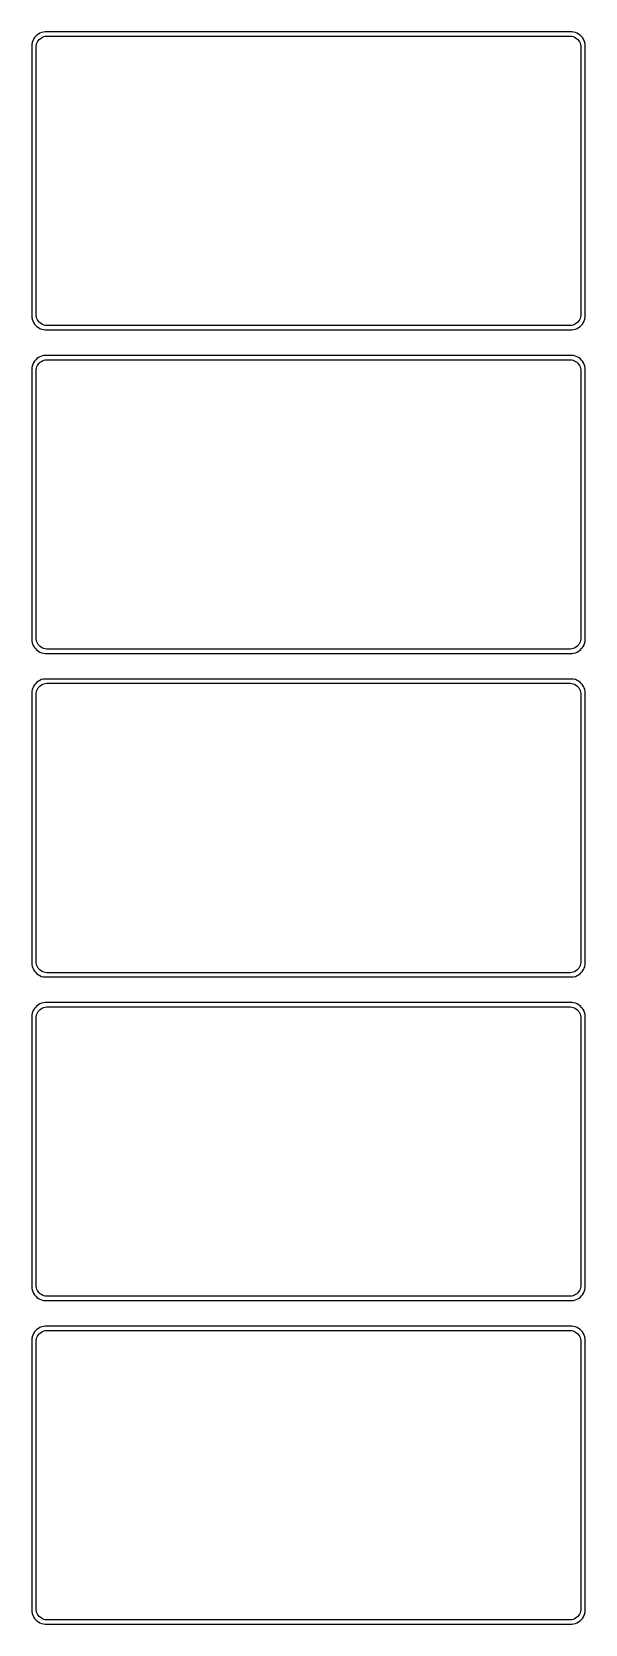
# Model space of a CAD drawing. Header units: metres. Extents: x -98 to 98, y 1088 to 2218.
# Drawn here: x -98 to 98, y 1658 to 2218 of the extents above; entities that cross this region are included whole.
import ezdxf

# ---------------------------------------------------------------- set-up
doc = ezdxf.new("R2010")
doc.units = ezdxf.units.M

msp = doc.modelspace()

# ---------------------------------------------------------------- linework, layer by layer
for p, q in [((-96.8815, 2215.91), (-97.1489, 2215.34)), ((-96.5451, 2216.44), (-96.8815, 2215.91)), ((-96.1448, 2216.92), (-96.5451, 2216.44)), ((-95.6871, 2217.35), (-96.1448, 2216.92)), ((-95.1791, 2217.72), (-95.6871, 2217.35)), ((-94.6289, 2218.02), (-95.1791, 2217.72)), ((-94.9159, 2215.74), (-94.5497, 2216.08)), ((-94.0451, 2218.26), (-94.6289, 2218.02)), ((-94.5497, 2216.08), (-94.1433, 2216.38)), ((-94.1433, 2216.38), (-93.7031, 2216.62)), ((-93.4369, 2218.41), (-94.0451, 2218.26)), ((-93.7031, 2216.62), (-93.2361, 2216.8)), ((-92.8139, 2218.49), (-93.4369, 2218.41)), ((-93.2361, 2216.8), (-92.7495, 2216.93)), ((92.8139, 2218.49), (-92.8139, 2218.49)), ((-92.7495, 2216.93), (-92.2512, 2216.99)), ((-92.2512, 2216.99), (92.2512, 2216.99)), ((92.2512, 2216.99), (92.7495, 2216.93)), ((92.7495, 2216.93), (93.2361, 2216.8)), ((93.4369, 2218.41), (92.8139, 2218.49)), ((93.2361, 2216.8), (93.7031, 2216.62)), ((94.0451, 2218.26), (93.4369, 2218.41)), ((93.7031, 2216.62), (94.1433, 2216.38)), ((94.6289, 2218.02), (94.0451, 2218.26)), ((94.1433, 2216.38), (94.5497, 2216.08)), ((94.5497, 2216.08), (94.9159, 2215.74)), ((95.1791, 2217.72), (94.6289, 2218.02)), ((95.6871, 2217.35), (95.1791, 2217.72)), ((96.1448, 2216.92), (95.6871, 2217.35)), ((96.5451, 2216.44), (96.1448, 2216.92)), ((96.8815, 2215.91), (96.5451, 2216.44)), ((97.1489, 2215.34), (96.8815, 2215.91)), ((-97.4606, 2214.13), (-97.5, 2213.5)), ((-97.5, 2213.5), (-97.5, 2118.5)), ((-97.3429, 2214.74), (-97.4606, 2214.13)), ((-97.1489, 2215.34), (-97.3429, 2214.74)), ((-96, 2213), (-95.9685, 2213.5)), ((-96, 2119), (-96, 2213)), ((-95.9685, 2213.5), (-95.8743, 2213.99)), ((-95.8743, 2213.99), (-95.7191, 2214.47)), ((-95.7191, 2214.47), (-95.5052, 2214.93)), ((-95.5052, 2214.93), (-95.2361, 2215.35)), ((-95.2361, 2215.35), (-94.9159, 2215.74)), ((94.9159, 2215.74), (95.2361, 2215.35)), ((95.2361, 2215.35), (95.5052, 2214.93)), ((95.5052, 2214.93), (95.7191, 2214.47)), ((95.7191, 2214.47), (95.8743, 2213.99)), ((95.8743, 2213.99), (95.9685, 2213.5)), ((95.9685, 2213.5), (96, 2213)), ((96, 2213), (96, 2119)), ((97.3429, 2214.74), (97.1489, 2215.34)), ((97.4606, 2214.13), (97.3429, 2214.74)), ((97.5, 2213.5), (97.4606, 2214.13)), ((97.5, 2118.5), (97.5, 2213.5)), ((-97.5, 2118.5), (-97.4606, 2117.87)), ((-97.4606, 2117.87), (-97.3429, 2117.26)), ((-97.3429, 2117.26), (-97.1489, 2116.66)), ((-97.1489, 2116.66), (-96.8815, 2116.09)), ((-96.8815, 2116.09), (-96.5451, 2115.56)), ((-96.5451, 2115.56), (-96.1448, 2115.08)), ((-96.1448, 2115.08), (-95.6871, 2114.65)), ((-95.9685, 2118.5), (-96, 2119)), ((-95.8743, 2118.01), (-95.9685, 2118.5)), ((-95.7191, 2117.53), (-95.8743, 2118.01)), ((-95.5052, 2117.07), (-95.7191, 2117.53)), ((-95.2361, 2116.65), (-95.5052, 2117.07)), ((-94.9159, 2116.26), (-95.2361, 2116.65)), ((-94.5497, 2115.92), (-94.9159, 2116.26)), ((-94.1433, 2115.62), (-94.5497, 2115.92)), ((-93.7031, 2115.38), (-94.1433, 2115.62)), ((-93.2361, 2115.2), (-93.7031, 2115.38)), ((-92.7495, 2115.07), (-93.2361, 2115.2)), ((-92.2512, 2115.01), (-92.7495, 2115.07)), ((92.2512, 2115.01), (-92.2512, 2115.01)), ((92.7495, 2115.07), (92.2512, 2115.01)), ((93.2361, 2115.2), (92.7495, 2115.07)), ((93.7031, 2115.38), (93.2361, 2115.2)), ((94.1433, 2115.62), (93.7031, 2115.38)), ((94.5497, 2115.92), (94.1433, 2115.62)), ((94.9159, 2116.26), (94.5497, 2115.92)), ((95.2361, 2116.65), (94.9159, 2116.26)), ((95.5052, 2117.07), (95.2361, 2116.65)), ((95.7191, 2117.53), (95.5052, 2117.07)), ((95.6871, 2114.65), (96.1448, 2115.08)), ((95.8743, 2118.01), (95.7191, 2117.53)), ((95.9685, 2118.5), (95.8743, 2118.01)), ((96, 2119), (95.9685, 2118.5)), ((96.1448, 2115.08), (96.5451, 2115.56)), ((96.5451, 2115.56), (96.8815, 2116.09)), ((96.8815, 2116.09), (97.1489, 2116.66)), ((97.1489, 2116.66), (97.3429, 2117.26)), ((97.3429, 2117.26), (97.4606, 2117.87)), ((97.4606, 2117.87), (97.5, 2118.5)), ((-95.6871, 2114.65), (-95.1791, 2114.28)), ((-95.1791, 2114.28), (-94.6289, 2113.98)), ((-94.6289, 2113.98), (-94.0451, 2113.74)), ((-94.0451, 2113.74), (-93.4369, 2113.59)), ((-93.4369, 2113.59), (-92.8139, 2113.51)), ((-92.8139, 2113.51), (92.8139, 2113.51)), ((92.8139, 2113.51), (93.4369, 2113.59)), ((93.4369, 2113.59), (94.0451, 2113.74)), ((94.0451, 2113.74), (94.6289, 2113.98)), ((94.6289, 2113.98), (95.1791, 2114.28)), ((95.1791, 2114.28), (95.6871, 2114.65)), ((-95.1791, 2103.72), (-95.6871, 2103.35)), ((-94.6289, 2104.02), (-95.1791, 2103.72)), ((-94.0451, 2104.26), (-94.6289, 2104.02)), ((-93.4369, 2104.41), (-94.0451, 2104.26)), ((-92.8139, 2104.49), (-93.4369, 2104.41)), ((92.8139, 2104.49), (-92.8139, 2104.49)), ((93.4369, 2104.41), (92.8139, 2104.49)), ((94.0451, 2104.26), (93.4369, 2104.41)), ((94.6289, 2104.02), (94.0451, 2104.26)), ((95.1791, 2103.72), (94.6289, 2104.02)), ((95.6871, 2103.35), (95.1791, 2103.72)), ((-97.4606, 2100.13), (-97.5, 2099.5)), ((-97.5, 2099.5), (-97.5, 2004.5)), ((-97.3429, 2100.74), (-97.4606, 2100.13)), ((-97.1489, 2101.34), (-97.3429, 2100.74)), ((-96.8815, 2101.91), (-97.1489, 2101.34)), ((-96.5451, 2102.44), (-96.8815, 2101.91)), ((-96.1448, 2102.92), (-96.5451, 2102.44)), ((-95.6871, 2103.35), (-96.1448, 2102.92)), ((-96, 2099), (-95.9685, 2099.5)), ((-96, 2005), (-96, 2099)), ((-95.9685, 2099.5), (-95.8743, 2099.99)), ((-95.8743, 2099.99), (-95.7191, 2100.47)), ((-95.7191, 2100.47), (-95.5052, 2100.93)), ((-95.5052, 2100.93), (-95.2361, 2101.35)), ((-95.2361, 2101.35), (-94.9159, 2101.74)), ((-94.9159, 2101.74), (-94.5497, 2102.08)), ((-94.5497, 2102.08), (-94.1433, 2102.38)), ((-94.1433, 2102.38), (-93.7031, 2102.62)), ((-93.7031, 2102.62), (-93.2361, 2102.8)), ((-93.2361, 2102.8), (-92.7495, 2102.93)), ((-92.7495, 2102.93), (-92.2512, 2102.99)), ((-92.2512, 2102.99), (92.2512, 2102.99)), ((92.2512, 2102.99), (92.7495, 2102.93)), ((92.7495, 2102.93), (93.2361, 2102.8)), ((93.2361, 2102.8), (93.7031, 2102.62)), ((93.7031, 2102.62), (94.1433, 2102.38)), ((94.1433, 2102.38), (94.5497, 2102.08)), ((94.5497, 2102.08), (94.9159, 2101.74)), ((94.9159, 2101.74), (95.2361, 2101.35)), ((95.2361, 2101.35), (95.5052, 2100.93)), ((95.5052, 2100.93), (95.7191, 2100.47)), ((96.1448, 2102.92), (95.6871, 2103.35)), ((95.7191, 2100.47), (95.8743, 2099.99)), ((95.8743, 2099.99), (95.9685, 2099.5)), ((95.9685, 2099.5), (96, 2099)), ((96, 2099), (96, 2005)), ((96.5451, 2102.44), (96.1448, 2102.92)), ((96.8815, 2101.91), (96.5451, 2102.44)), ((97.1489, 2101.34), (96.8815, 2101.91)), ((97.3429, 2100.74), (97.1489, 2101.34)), ((97.4606, 2100.13), (97.3429, 2100.74)), ((97.5, 2099.5), (97.4606, 2100.13)), ((97.5, 2004.5), (97.5, 2099.5)), ((-97.5, 2004.5), (-97.4606, 2003.87)), ((-97.4606, 2003.87), (-97.3429, 2003.26)), ((-97.3429, 2003.26), (-97.1489, 2002.66)), ((-95.9685, 2004.5), (-96, 2005)), ((-95.8743, 2004.01), (-95.9685, 2004.5)), ((-95.7191, 2003.53), (-95.8743, 2004.01)), ((-95.5052, 2003.07), (-95.7191, 2003.53)), ((-95.2361, 2002.65), (-95.5052, 2003.07)), ((95.5052, 2003.07), (95.2361, 2002.65)), ((95.7191, 2003.53), (95.5052, 2003.07)), ((95.8743, 2004.01), (95.7191, 2003.53)), ((95.9685, 2004.5), (95.8743, 2004.01)), ((96, 2005), (95.9685, 2004.5)), ((97.1489, 2002.66), (97.3429, 2003.26)), ((97.3429, 2003.26), (97.4606, 2003.87)), ((97.4606, 2003.87), (97.5, 2004.5)), ((-97.1489, 2002.66), (-96.8815, 2002.09)), ((-96.8815, 2002.09), (-96.5451, 2001.56)), ((-96.5451, 2001.56), (-96.1448, 2001.08)), ((-96.1448, 2001.08), (-95.6871, 2000.65)), ((-95.6871, 2000.65), (-95.1791, 2000.28)), ((-94.9159, 2002.26), (-95.2361, 2002.65)), ((-95.1791, 2000.28), (-94.6289, 1999.98)), ((-94.5497, 2001.92), (-94.9159, 2002.26)), ((-94.6289, 1999.98), (-94.0451, 1999.74)), ((-94.1433, 2001.62), (-94.5497, 2001.92)), ((-93.7031, 2001.38), (-94.1433, 2001.62)), ((-94.0451, 1999.74), (-93.4369, 1999.59)), ((-93.2361, 2001.2), (-93.7031, 2001.38)), ((-93.4369, 1999.59), (-92.8139, 1999.51)), ((-92.7495, 2001.07), (-93.2361, 2001.2)), ((-92.8139, 1999.51), (92.8139, 1999.51)), ((-92.2512, 2001.01), (-92.7495, 2001.07)), ((92.2512, 2001.01), (-92.2512, 2001.01)), ((92.7495, 2001.07), (92.2512, 2001.01)), ((93.2361, 2001.2), (92.7495, 2001.07)), ((92.8139, 1999.51), (93.4369, 1999.59)), ((93.7031, 2001.38), (93.2361, 2001.2)), ((93.4369, 1999.59), (94.0451, 1999.74)), ((94.1433, 2001.62), (93.7031, 2001.38)), ((94.0451, 1999.74), (94.6289, 1999.98)), ((94.5497, 2001.92), (94.1433, 2001.62)), ((94.9159, 2002.26), (94.5497, 2001.92)), ((94.6289, 1999.98), (95.1791, 2000.28)), ((95.2361, 2002.65), (94.9159, 2002.26)), ((95.1791, 2000.28), (95.6871, 2000.65)), ((95.6871, 2000.65), (96.1448, 2001.08)), ((96.1448, 2001.08), (96.5451, 2001.56)), ((96.5451, 2001.56), (96.8815, 2002.09)), ((96.8815, 2002.09), (97.1489, 2002.66)), ((-97.4606, 1986.13), (-97.5, 1985.5)), ((-97.3429, 1986.74), (-97.4606, 1986.13)), ((-97.1489, 1987.34), (-97.3429, 1986.74)), ((-96.8815, 1987.91), (-97.1489, 1987.34)), ((-96.5451, 1988.44), (-96.8815, 1987.91)), ((-96.1448, 1988.92), (-96.5451, 1988.44)), ((-95.6871, 1989.35), (-96.1448, 1988.92)), ((-95.9685, 1985.5), (-95.8743, 1985.99)), ((-95.8743, 1985.99), (-95.7191, 1986.47)), ((-95.7191, 1986.47), (-95.5052, 1986.93)), ((-95.1791, 1989.72), (-95.6871, 1989.35)), ((-95.5052, 1986.93), (-95.2361, 1987.35)), ((-95.2361, 1987.35), (-94.9159, 1987.74)), ((-94.6289, 1990.02), (-95.1791, 1989.72)), ((-94.9159, 1987.74), (-94.5497, 1988.08)), ((-94.0451, 1990.26), (-94.6289, 1990.02)), ((-94.5497, 1988.08), (-94.1433, 1988.38)), ((-94.1433, 1988.38), (-93.7031, 1988.62)), ((-93.4369, 1990.41), (-94.0451, 1990.26)), ((-93.7031, 1988.62), (-93.2361, 1988.8)), ((-92.8139, 1990.49), (-93.4369, 1990.41)), ((-93.2361, 1988.8), (-92.7495, 1988.93)), ((92.8139, 1990.49), (-92.8139, 1990.49)), ((-92.7495, 1988.93), (-92.2512, 1988.99)), ((-92.2512, 1988.99), (92.2512, 1988.99)), ((92.2512, 1988.99), (92.7495, 1988.93)), ((92.7495, 1988.93), (93.2361, 1988.8)), ((93.4369, 1990.41), (92.8139, 1990.49)), ((93.2361, 1988.8), (93.7031, 1988.62)), ((94.0451, 1990.26), (93.4369, 1990.41)), ((93.7031, 1988.62), (94.1433, 1988.38)), ((94.6289, 1990.02), (94.0451, 1990.26)), ((94.1433, 1988.38), (94.5497, 1988.08)), ((94.5497, 1988.08), (94.9159, 1987.74)), ((95.1791, 1989.72), (94.6289, 1990.02)), ((94.9159, 1987.74), (95.2361, 1987.35)), ((95.6871, 1989.35), (95.1791, 1989.72)), ((95.2361, 1987.35), (95.5052, 1986.93)), ((95.5052, 1986.93), (95.7191, 1986.47)), ((96.1448, 1988.92), (95.6871, 1989.35)), ((95.7191, 1986.47), (95.8743, 1985.99)), ((95.8743, 1985.99), (95.9685, 1985.5)), ((96.5451, 1988.44), (96.1448, 1988.92)), ((96.8815, 1987.91), (96.5451, 1988.44)), ((97.1489, 1987.34), (96.8815, 1987.91)), ((97.3429, 1986.74), (97.1489, 1987.34)), ((97.4606, 1986.13), (97.3429, 1986.74)), ((97.5, 1985.5), (97.4606, 1986.13)), ((-97.5, 1985.5), (-97.5, 1890.5)), ((-96, 1985), (-95.9685, 1985.5)), ((-96, 1891), (-96, 1985)), ((95.9685, 1985.5), (96, 1985)), ((96, 1985), (96, 1891)), ((97.5, 1890.5), (97.5, 1985.5)), ((-95.9685, 1890.5), (-96, 1891)), ((96, 1891), (95.9685, 1890.5)), ((-97.5, 1890.5), (-97.4606, 1889.87)), ((-97.4606, 1889.87), (-97.3429, 1889.26)), ((-97.3429, 1889.26), (-97.1489, 1888.66)), ((-97.1489, 1888.66), (-96.8815, 1888.09)), ((-96.8815, 1888.09), (-96.5451, 1887.56)), ((-96.5451, 1887.56), (-96.1448, 1887.08)), ((-96.1448, 1887.08), (-95.6871, 1886.65)), ((-95.8743, 1890.01), (-95.9685, 1890.5)), ((-95.7191, 1889.53), (-95.8743, 1890.01)), ((-95.5052, 1889.07), (-95.7191, 1889.53)), ((-95.6871, 1886.65), (-95.1791, 1886.28)), ((-95.2361, 1888.65), (-95.5052, 1889.07)), ((-94.9159, 1888.26), (-95.2361, 1888.65)), ((-95.1791, 1886.28), (-94.6289, 1885.98)), ((-94.5497, 1887.92), (-94.9159, 1888.26)), ((-94.6289, 1885.98), (-94.0451, 1885.74)), ((-94.1433, 1887.62), (-94.5497, 1887.92)), ((-93.7031, 1887.38), (-94.1433, 1887.62)), ((-94.0451, 1885.74), (-93.4369, 1885.59)), ((-93.2361, 1887.2), (-93.7031, 1887.38)), ((-93.4369, 1885.59), (-92.8139, 1885.51)), ((-92.7495, 1887.07), (-93.2361, 1887.2)), ((-92.8139, 1885.51), (92.8139, 1885.51)), ((-92.2512, 1887.01), (-92.7495, 1887.07)), ((92.2512, 1887.01), (-92.2512, 1887.01)), ((92.7495, 1887.07), (92.2512, 1887.01)), ((93.2361, 1887.2), (92.7495, 1887.07)), ((92.8139, 1885.51), (93.4369, 1885.59)), ((93.7031, 1887.38), (93.2361, 1887.2)), ((93.4369, 1885.59), (94.0451, 1885.74)), ((94.1433, 1887.62), (93.7031, 1887.38)), ((94.0451, 1885.74), (94.6289, 1885.98)), ((94.5497, 1887.92), (94.1433, 1887.62)), ((94.9159, 1888.26), (94.5497, 1887.92)), ((94.6289, 1885.98), (95.1791, 1886.28)), ((95.2361, 1888.65), (94.9159, 1888.26)), ((95.1791, 1886.28), (95.6871, 1886.65)), ((95.5052, 1889.07), (95.2361, 1888.65)), ((95.7191, 1889.53), (95.5052, 1889.07)), ((95.6871, 1886.65), (96.1448, 1887.08)), ((95.8743, 1890.01), (95.7191, 1889.53)), ((95.9685, 1890.5), (95.8743, 1890.01)), ((96.1448, 1887.08), (96.5451, 1887.56)), ((96.5451, 1887.56), (96.8815, 1888.09)), ((96.8815, 1888.09), (97.1489, 1888.66)), ((97.1489, 1888.66), (97.3429, 1889.26)), ((97.3429, 1889.26), (97.4606, 1889.87)), ((97.4606, 1889.87), (97.5, 1890.5)), ((-96.8815, 1873.91), (-97.1489, 1873.34)), ((-96.5451, 1874.44), (-96.8815, 1873.91)), ((-96.1448, 1874.92), (-96.5451, 1874.44)), ((-95.6871, 1875.35), (-96.1448, 1874.92)), ((-95.1791, 1875.72), (-95.6871, 1875.35)), ((-95.2361, 1873.35), (-94.9159, 1873.74)), ((-94.6289, 1876.02), (-95.1791, 1875.72)), ((-94.9159, 1873.74), (-94.5497, 1874.08)), ((-94.0451, 1876.26), (-94.6289, 1876.02)), ((-94.5497, 1874.08), (-94.1433, 1874.38)), ((-94.1433, 1874.38), (-93.7031, 1874.62)), ((-93.4369, 1876.41), (-94.0451, 1876.26)), ((-93.7031, 1874.62), (-93.2361, 1874.8)), ((-92.8139, 1876.49), (-93.4369, 1876.41)), ((-93.2361, 1874.8), (-92.7495, 1874.93)), ((92.8139, 1876.49), (-92.8139, 1876.49)), ((-92.7495, 1874.93), (-92.2512, 1874.99)), ((-92.2512, 1874.99), (92.2512, 1874.99)), ((92.2512, 1874.99), (92.7495, 1874.93)), ((92.7495, 1874.93), (93.2361, 1874.8)), ((93.4369, 1876.41), (92.8139, 1876.49)), ((93.2361, 1874.8), (93.7031, 1874.62)), ((94.0451, 1876.26), (93.4369, 1876.41)), ((93.7031, 1874.62), (94.1433, 1874.38)), ((94.6289, 1876.02), (94.0451, 1876.26)), ((94.1433, 1874.38), (94.5497, 1874.08)), ((94.5497, 1874.08), (94.9159, 1873.74)), ((95.1791, 1875.72), (94.6289, 1876.02)), ((94.9159, 1873.74), (95.2361, 1873.35)), ((95.6871, 1875.35), (95.1791, 1875.72)), ((96.1448, 1874.92), (95.6871, 1875.35)), ((96.5451, 1874.44), (96.1448, 1874.92)), ((96.8815, 1873.91), (96.5451, 1874.44)), ((97.1489, 1873.34), (96.8815, 1873.91)), ((-97.4606, 1872.13), (-97.5, 1871.5)), ((-97.5, 1871.5), (-97.5, 1776.5)), ((-97.3429, 1872.74), (-97.4606, 1872.13)), ((-97.1489, 1873.34), (-97.3429, 1872.74)), ((-96, 1871), (-95.9685, 1871.5)), ((-96, 1777), (-96, 1871)), ((-95.9685, 1871.5), (-95.8743, 1871.99)), ((-95.8743, 1871.99), (-95.7191, 1872.47)), ((-95.7191, 1872.47), (-95.5052, 1872.93)), ((-95.5052, 1872.93), (-95.2361, 1873.35)), ((95.2361, 1873.35), (95.5052, 1872.93)), ((95.5052, 1872.93), (95.7191, 1872.47)), ((95.7191, 1872.47), (95.8743, 1871.99)), ((95.8743, 1871.99), (95.9685, 1871.5)), ((95.9685, 1871.5), (96, 1871)), ((96, 1871), (96, 1777)), ((97.3429, 1872.74), (97.1489, 1873.34)), ((97.4606, 1872.13), (97.3429, 1872.74)), ((97.5, 1871.5), (97.4606, 1872.13)), ((97.5, 1776.5), (97.5, 1871.5)), ((-97.5, 1776.5), (-97.4606, 1775.87)), ((-97.4606, 1775.87), (-97.3429, 1775.26)), ((-97.3429, 1775.26), (-97.1489, 1774.66)), ((-97.1489, 1774.66), (-96.8815, 1774.09)), ((-96.8815, 1774.09), (-96.5451, 1773.56)), ((-96.5451, 1773.56), (-96.1448, 1773.08)), ((-96.1448, 1773.08), (-95.6871, 1772.65)), ((-95.9685, 1776.5), (-96, 1777)), ((-95.8743, 1776.01), (-95.9685, 1776.5)), ((-95.7191, 1775.53), (-95.8743, 1776.01)), ((-95.5052, 1775.07), (-95.7191, 1775.53)), ((-95.2361, 1774.65), (-95.5052, 1775.07)), ((-94.9159, 1774.26), (-95.2361, 1774.65)), ((-94.5497, 1773.92), (-94.9159, 1774.26)), ((-94.1433, 1773.62), (-94.5497, 1773.92)), ((-93.7031, 1773.38), (-94.1433, 1773.62)), ((-93.2361, 1773.2), (-93.7031, 1773.38)), ((-92.7495, 1773.07), (-93.2361, 1773.2)), ((-92.2512, 1773.01), (-92.7495, 1773.07)), ((92.2512, 1773.01), (-92.2512, 1773.01)), ((92.7495, 1773.07), (92.2512, 1773.01)), ((93.2361, 1773.2), (92.7495, 1773.07)), ((93.7031, 1773.38), (93.2361, 1773.2)), ((94.1433, 1773.62), (93.7031, 1773.38)), ((94.5497, 1773.92), (94.1433, 1773.62)), ((94.9159, 1774.26), (94.5497, 1773.92)), ((95.2361, 1774.65), (94.9159, 1774.26)), ((95.5052, 1775.07), (95.2361, 1774.65)), ((95.7191, 1775.53), (95.5052, 1775.07)), ((95.6871, 1772.65), (96.1448, 1773.08)), ((95.8743, 1776.01), (95.7191, 1775.53)), ((95.9685, 1776.5), (95.8743, 1776.01)), ((96, 1777), (95.9685, 1776.5)), ((96.1448, 1773.08), (96.5451, 1773.56)), ((96.5451, 1773.56), (96.8815, 1774.09)), ((96.8815, 1774.09), (97.1489, 1774.66)), ((97.1489, 1774.66), (97.3429, 1775.26)), ((97.3429, 1775.26), (97.4606, 1775.87)), ((97.4606, 1775.87), (97.5, 1776.5)), ((-95.6871, 1772.65), (-95.1791, 1772.28)), ((-95.1791, 1772.28), (-94.6289, 1771.98)), ((-94.6289, 1771.98), (-94.0451, 1771.74)), ((-94.0451, 1771.74), (-93.4369, 1771.59)), ((-93.4369, 1771.59), (-92.8139, 1771.51)), ((-92.8139, 1771.51), (92.8139, 1771.51)), ((92.8139, 1771.51), (93.4369, 1771.59)), ((93.4369, 1771.59), (94.0451, 1771.74)), ((94.0451, 1771.74), (94.6289, 1771.98)), ((94.6289, 1771.98), (95.1791, 1772.28)), ((95.1791, 1772.28), (95.6871, 1772.65)), ((-95.1791, 1761.72), (-95.6871, 1761.35)), ((-94.6289, 1762.02), (-95.1791, 1761.72)), ((-94.0451, 1762.26), (-94.6289, 1762.02)), ((-93.4369, 1762.41), (-94.0451, 1762.26)), ((-92.8139, 1762.49), (-93.4369, 1762.41)), ((92.8139, 1762.49), (-92.8139, 1762.49)), ((93.4369, 1762.41), (92.8139, 1762.49)), ((94.0451, 1762.26), (93.4369, 1762.41)), ((94.6289, 1762.02), (94.0451, 1762.26)), ((95.1791, 1761.72), (94.6289, 1762.02)), ((95.6871, 1761.35), (95.1791, 1761.72)), ((-97.4606, 1758.13), (-97.5, 1757.5)), ((-97.5, 1757.5), (-97.5, 1662.5)), ((-97.3429, 1758.74), (-97.4606, 1758.13)), ((-97.1489, 1759.34), (-97.3429, 1758.74)), ((-96.8815, 1759.91), (-97.1489, 1759.34)), ((-96.5451, 1760.44), (-96.8815, 1759.91)), ((-96.1448, 1760.92), (-96.5451, 1760.44)), ((-95.6871, 1761.35), (-96.1448, 1760.92)), ((-96, 1757), (-95.9685, 1757.5)), ((-96, 1663), (-96, 1757)), ((-95.9685, 1757.5), (-95.8743, 1757.99)), ((-95.8743, 1757.99), (-95.7191, 1758.47)), ((-95.7191, 1758.47), (-95.5052, 1758.93)), ((-95.5052, 1758.93), (-95.2361, 1759.35)), ((-95.2361, 1759.35), (-94.9159, 1759.74)), ((-94.9159, 1759.74), (-94.5497, 1760.08)), ((-94.5497, 1760.08), (-94.1433, 1760.38)), ((-94.1433, 1760.38), (-93.7031, 1760.62)), ((-93.7031, 1760.62), (-93.2361, 1760.8)), ((-93.2361, 1760.8), (-92.7495, 1760.93)), ((-92.7495, 1760.93), (-92.2512, 1760.99)), ((-92.2512, 1760.99), (92.2512, 1760.99)), ((92.2512, 1760.99), (92.7495, 1760.93)), ((92.7495, 1760.93), (93.2361, 1760.8)), ((93.2361, 1760.8), (93.7031, 1760.62)), ((93.7031, 1760.62), (94.1433, 1760.38)), ((94.1433, 1760.38), (94.5497, 1760.08)), ((94.5497, 1760.08), (94.9159, 1759.74)), ((94.9159, 1759.74), (95.2361, 1759.35)), ((95.2361, 1759.35), (95.5052, 1758.93)), ((95.5052, 1758.93), (95.7191, 1758.47)), ((96.1448, 1760.92), (95.6871, 1761.35)), ((95.7191, 1758.47), (95.8743, 1757.99)), ((95.8743, 1757.99), (95.9685, 1757.5)), ((95.9685, 1757.5), (96, 1757)), ((96, 1757), (96, 1663)), ((96.5451, 1760.44), (96.1448, 1760.92)), ((96.8815, 1759.91), (96.5451, 1760.44)), ((97.1489, 1759.34), (96.8815, 1759.91)), ((97.3429, 1758.74), (97.1489, 1759.34)), ((97.4606, 1758.13), (97.3429, 1758.74)), ((97.5, 1757.5), (97.4606, 1758.13)), ((97.5, 1662.5), (97.5, 1757.5)), ((-97.5, 1662.5), (-97.4606, 1661.87)), ((-97.4606, 1661.87), (-97.3429, 1661.26)), ((-97.3429, 1661.26), (-97.1489, 1660.66)), ((-97.1489, 1660.66), (-96.8815, 1660.09)), ((-95.9685, 1662.5), (-96, 1663)), ((-95.8743, 1662.01), (-95.9685, 1662.5)), ((-95.7191, 1661.53), (-95.8743, 1662.01)), ((-95.5052, 1661.07), (-95.7191, 1661.53)), ((-95.2361, 1660.65), (-95.5052, 1661.07)), ((-94.9159, 1660.26), (-95.2361, 1660.65)), ((95.2361, 1660.65), (94.9159, 1660.26)), ((95.5052, 1661.07), (95.2361, 1660.65)), ((95.7191, 1661.53), (95.5052, 1661.07)), ((95.8743, 1662.01), (95.7191, 1661.53)), ((95.9685, 1662.5), (95.8743, 1662.01)), ((96, 1663), (95.9685, 1662.5)), ((96.8815, 1660.09), (97.1489, 1660.66)), ((97.1489, 1660.66), (97.3429, 1661.26)), ((97.3429, 1661.26), (97.4606, 1661.87)), ((97.4606, 1661.87), (97.5, 1662.5)), ((-96.8815, 1660.09), (-96.5451, 1659.56)), ((-96.5451, 1659.56), (-96.1448, 1659.08)), ((-96.1448, 1659.08), (-95.6871, 1658.65)), ((-95.6871, 1658.65), (-95.1791, 1658.28)), ((-95.1791, 1658.28), (-94.6289, 1657.98)), ((-94.5497, 1659.92), (-94.9159, 1660.26)), ((-94.6289, 1657.98), (-94.0451, 1657.74)), ((-94.1433, 1659.62), (-94.5497, 1659.92)), ((-93.7031, 1659.38), (-94.1433, 1659.62)), ((-94.0451, 1657.74), (-93.4369, 1657.59)), ((-93.2361, 1659.2), (-93.7031, 1659.38)), ((-93.4369, 1657.59), (-92.8139, 1657.51)), ((-92.7495, 1659.07), (-93.2361, 1659.2)), ((-92.8139, 1657.51), (92.8139, 1657.51)), ((-92.2512, 1659.01), (-92.7495, 1659.07)), ((92.2512, 1659.01), (-92.2512, 1659.01)), ((92.7495, 1659.07), (92.2512, 1659.01)), ((93.2361, 1659.2), (92.7495, 1659.07)), ((92.8139, 1657.51), (93.4369, 1657.59)), ((93.7031, 1659.38), (93.2361, 1659.2)), ((93.4369, 1657.59), (94.0451, 1657.74)), ((94.1433, 1659.62), (93.7031, 1659.38)), ((94.0451, 1657.74), (94.6289, 1657.98)), ((94.5497, 1659.92), (94.1433, 1659.62)), ((94.9159, 1660.26), (94.5497, 1659.92)), ((94.6289, 1657.98), (95.1791, 1658.28)), ((95.1791, 1658.28), (95.6871, 1658.65)), ((95.6871, 1658.65), (96.1448, 1659.08)), ((96.1448, 1659.08), (96.5451, 1659.56)), ((96.5451, 1659.56), (96.8815, 1660.09))]:
    msp.add_line(p, q)

doc.saveas('drawing.dxf')
